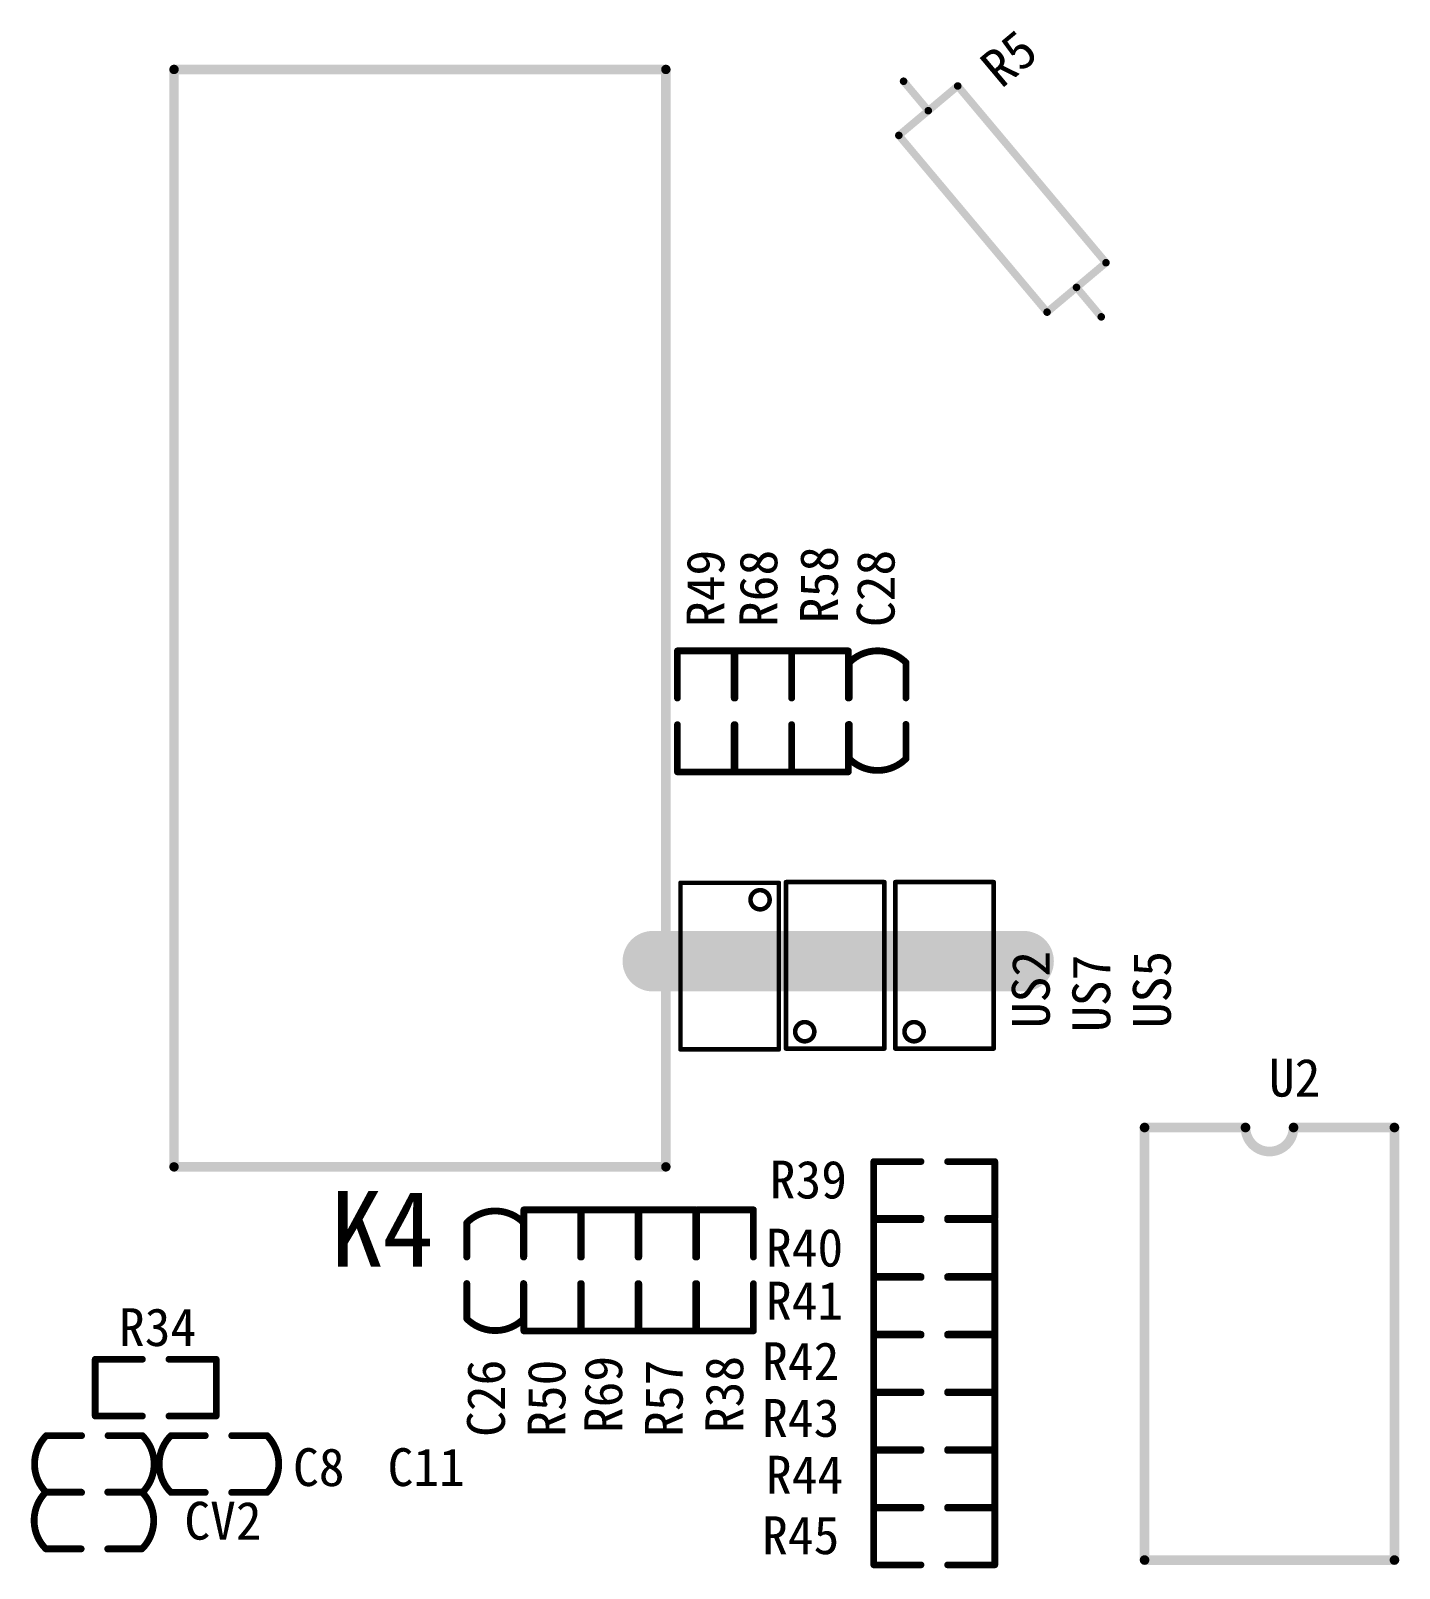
# Model space of a CAD drawing. Extents: x 761 to 1259, y 401 to 597.
# Drawn here: x 957.78 to 993.95, y 455.69 to 496.32 of the extents above; entities that cross this region are included whole.
import ezdxf

# ---------------------------------------------------------------- set-up
doc = ezdxf.new("R2010")
doc.units = 0
doc.header["$MEASUREMENT"] = 0
doc.layers.get('0').update_dxf_attribs({"linetype": 'CONTINUOUS'})
doc.layers.add('BOTTOMOVERLAY', color=7, linetype='CONTINUOUS')
doc.layers.add('KEEPOUTLAYER', color=6, linetype='CONTINUOUS')
doc.styles.get("Standard").update_dxf_attribs({"font": ''})
doc.styles.get('Standard').set_extended_font_data('SimSun')

# ---------------------------------------------------------------- blocks, each defined once
blk = doc.blocks.new('SSOP_EL3H7_B_34')
at = {"layer": 'BOTTOMOVERLAY', "const_width": 0.12}
for points in [[(-2.2, 1.3), (2.2, 1.3)], [(-2.2, 1.3), (-2.2, -1.3)], [(2.2, 1.3), (2.2, -1.3)], [(-2.2, -1.3), (2.2, -1.3)]]:
    blk.add_lwpolyline(points, dxfattribs=at)
at = {"layer": 'BOTTOMOVERLAY'}
for points, const_width in [([(-2.23, 1.3, 1), (-2.17, 1.3, 1)], 0.0599), ([(-2.23, 1.3, 1), (-2.17, 1.3, 1)], 0.0599), ([(2.17, 1.3, 1), (2.23, 1.3, 1)], 0.0599), ([(2.17, 1.3, 1), (2.23, 1.3, 1)], 0.0599), ([(-1.5, -0.805, 1), (-2.007, -0.805, 1)], 0.12), ([(-2.037, -0.805, 1), (-1.977, -0.805, 1)], 0.0599), ([(-1.53, -0.805, 1), (-1.47, -0.805, 1)], 0.0599), ([(-2.23, -1.3, 1), (-2.17, -1.3, 1)], 0.0599), ([(-2.23, -1.3, 1), (-2.17, -1.3, 1)], 0.0599), ([(2.17, -1.3, 1), (2.23, -1.3, 1)], 0.0599), ([(2.17, -1.3, 1), (2.23, -1.3, 1)], 0.0599)]:
    blk.add_lwpolyline(points, format="xyb", close=True, dxfattribs=dict(at, const_width=const_width))
blk = doc.blocks.new('SSOP_EL3H7_B_36')
at = {"layer": 'BOTTOMOVERLAY', "const_width": 0.12}
for points in [[(-2.2, 1.3), (2.2, 1.3)], [(-2.2, 1.3), (-2.2, -1.3)], [(2.2, 1.3), (2.2, -1.3)], [(-2.2, -1.3), (2.2, -1.3)]]:
    blk.add_lwpolyline(points, dxfattribs=at)
at = {"layer": 'BOTTOMOVERLAY'}
for points, const_width in [([(-2.23, 1.3, 1), (-2.17, 1.3, 1)], 0.0599), ([(-2.23, 1.3, 1), (-2.17, 1.3, 1)], 0.0599), ([(2.17, 1.3, 1), (2.23, 1.3, 1)], 0.0599), ([(2.17, 1.3, 1), (2.23, 1.3, 1)], 0.0599), ([(-1.5, -0.805, 1), (-2.007, -0.805, 1)], 0.12), ([(-2.037, -0.805, 1), (-1.977, -0.805, 1)], 0.0599), ([(-1.53, -0.805, 1), (-1.47, -0.805, 1)], 0.0599), ([(-2.23, -1.3, 1), (-2.17, -1.3, 1)], 0.0599), ([(-2.23, -1.3, 1), (-2.17, -1.3, 1)], 0.0599), ([(2.17, -1.3, 1), (2.23, -1.3, 1)], 0.0599), ([(2.17, -1.3, 1), (2.23, -1.3, 1)], 0.0599)]:
    blk.add_lwpolyline(points, format="xyb", close=True, dxfattribs=dict(at, const_width=const_width))
blk = doc.blocks.new('SSOP_EL3H7_B_38')
at = {"layer": 'BOTTOMOVERLAY', "const_width": 0.12}
for points in [[(2.2, 1.3), (-2.2, 1.3)], [(-2.2, -1.3), (-2.2, 1.3)], [(2.2, -1.3), (2.2, 1.3)], [(2.2, -1.3), (-2.2, -1.3)]]:
    blk.add_lwpolyline(points, dxfattribs=at)
at = {"layer": 'BOTTOMOVERLAY'}
for points, const_width in [([(-2.23, 1.3, 1), (-2.17, 1.3, 1)], 0.0599), ([(-2.23, 1.3, 1), (-2.17, 1.3, 1)], 0.0599), ([(2.17, 1.3, 1), (2.23, 1.3, 1)], 0.0599), ([(2.17, 1.3, 1), (2.23, 1.3, 1)], 0.0599), ([(-1.5, -0.805, 1), (-2.007, -0.805, 1)], 0.12), ([(-2.037, -0.805, 1), (-1.977, -0.805, 1)], 0.0599), ([(-1.53, -0.805, 1), (-1.47, -0.805, 1)], 0.0599), ([(-2.23, -1.3, 1), (-2.17, -1.3, 1)], 0.0599), ([(-2.23, -1.3, 1), (-2.17, -1.3, 1)], 0.0599), ([(2.17, -1.3, 1), (2.23, -1.3, 1)], 0.0599), ([(2.17, -1.3, 1), (2.23, -1.3, 1)], 0.0599)]:
    blk.add_lwpolyline(points, format="xyb", close=True, dxfattribs=dict(at, const_width=const_width))
blk = doc.blocks.new('SOL18_B_47')
at = {"layer": 'BOTTOMOVERLAY', "const_width": 0.254}
for points in [[(-3.302, -5.715), (-3.302, 5.715)], [(-3.302, 5.715), (-0.635, 5.715)], [(0.635, 5.715), (3.302, 5.715)], [(3.302, -5.715), (3.302, 5.715)], [(-3.302, -5.715), (3.302, -5.715)]]:
    blk.add_lwpolyline(points, dxfattribs=at)
at = {"layer": 'BOTTOMOVERLAY', "const_width": 0.127}
for points in [[(-3.3655, 5.715, 1), (-3.2385, 5.715, 1)], [(-3.3655, 5.715, 1), (-3.2385, 5.715, 1)], [(-0.6985, 5.715, 1), (-0.5715, 5.715, 1)], [(-0.6985, 5.715, 1), (-0.5715, 5.715, 1)], [(0.5715, 5.715, 1), (0.6985, 5.715, 1)], [(0.5715, 5.715, 1), (0.6985, 5.715, 1)], [(3.2385, 5.715, 1), (3.3655, 5.715, 1)], [(3.2385, 5.715, 1), (3.3655, 5.715, 1)], [(-3.3655, -5.715, 1), (-3.2385, -5.715, 1)], [(-3.3655, -5.715, 1), (-3.2385, -5.715, 1)], [(3.2385, -5.715, 1), (3.3655, -5.715, 1)], [(3.2385, -5.715, 1), (3.3655, -5.715, 1)]]:
    blk.add_lwpolyline(points, format="xyb", close=True, dxfattribs=at)
at = {"layer": 'BOTTOMOVERLAY', "const_width": 0.254}
blk.add_lwpolyline([(0.635, 5.715, -1), (-0.635, 5.715)], format="xyb", dxfattribs=at)
blk = doc.blocks.new('0603_B_66')
at = {"layer": 'BOTTOMOVERLAY', "const_width": 0.178}
for points in [[(-0.75, 1.6), (0.75, 1.6)], [(-0.75, 0.35), (-0.75, 1.6)], [(0.75, 0.35), (0.75, 1.6)], [(-0.75, -1.6), (-0.75, -0.35)], [(0.75, -1.6), (0.75, -0.35)], [(-0.75, -1.6), (0.75, -1.6)]]:
    blk.add_lwpolyline(points, dxfattribs=at)
at = {"layer": 'BOTTOMOVERLAY', "const_width": 0.0889}
for points in [[(-0.794, 1.6, 1), (-0.706, 1.6, 1)], [(-0.794, 1.6, 1), (-0.706, 1.6, 1)], [(0.706, 1.6, 1), (0.794, 1.6, 1)], [(0.706, 1.6, 1), (0.794, 1.6, 1)], [(-0.794, 0.35, 1), (-0.706, 0.35, 1)], [(0.706, 0.35, 1), (0.794, 0.35, 1)], [(-0.794, -0.35, 1), (-0.706, -0.35, 1)], [(0.706, -0.35, 1), (0.794, -0.35, 1)], [(-0.794, -1.6, 1), (-0.706, -1.6, 1)], [(-0.794, -1.6, 1), (-0.706, -1.6, 1)], [(0.706, -1.6, 1), (0.794, -1.6, 1)], [(0.706, -1.6, 1), (0.794, -1.6, 1)]]:
    blk.add_lwpolyline(points, format="xyb", close=True, dxfattribs=at)
blk = doc.blocks.new('0603_B_67')
at = {"layer": 'BOTTOMOVERLAY', "const_width": 0.178}
for points in [[(0.75, 1.6), (-0.75, 1.6)], [(-0.75, 0.35), (-0.75, 1.6)], [(0.75, 0.35), (0.75, 1.6)], [(-0.75, -1.6), (-0.75, -0.35)], [(0.75, -1.6), (0.75, -0.35)], [(0.75, -1.6), (-0.75, -1.6)]]:
    blk.add_lwpolyline(points, dxfattribs=at)
at = {"layer": 'BOTTOMOVERLAY', "const_width": 0.0889}
for points in [[(-0.794, 1.6, 1), (-0.706, 1.6, 1)], [(-0.794, 1.6, 1), (-0.706, 1.6, 1)], [(0.706, 1.6, 1), (0.794, 1.6, 1)], [(0.706, 1.6, 1), (0.794, 1.6, 1)], [(-0.794, 0.35, 1), (-0.706, 0.35, 1)], [(0.706, 0.35, 1), (0.794, 0.35, 1)], [(-0.794, -0.35, 1), (-0.706, -0.35, 1)], [(0.706, -0.35, 1), (0.794, -0.35, 1)], [(-0.794, -1.6, 1), (-0.706, -1.6, 1)], [(-0.794, -1.6, 1), (-0.706, -1.6, 1)], [(0.706, -1.6, 1), (0.794, -1.6, 1)], [(0.706, -1.6, 1), (0.794, -1.6, 1)]]:
    blk.add_lwpolyline(points, format="xyb", close=True, dxfattribs=at)
blk = doc.blocks.new('0603_B_77')
at = {"layer": 'BOTTOMOVERLAY', "const_width": 0.178}
for points in [[(0.75, 1.6), (-0.75, 1.6)], [(-0.75, 1.6), (-0.75, 0.35)], [(0.75, 1.6), (0.75, 0.35)], [(-0.75, -0.35), (-0.75, -1.6)], [(0.75, -0.35), (0.75, -1.6)], [(0.75, -1.6), (-0.75, -1.6)]]:
    blk.add_lwpolyline(points, dxfattribs=at)
at = {"layer": 'BOTTOMOVERLAY', "const_width": 0.0889}
for points in [[(-0.794, 1.6, 1), (-0.706, 1.6, 1)], [(-0.794, 1.6, 1), (-0.706, 1.6, 1)], [(0.706, 1.6, 1), (0.794, 1.6, 1)], [(0.706, 1.6, 1), (0.794, 1.6, 1)], [(-0.794, 0.35, 1), (-0.706, 0.35, 1)], [(0.706, 0.35, 1), (0.794, 0.35, 1)], [(-0.794, -0.35, 1), (-0.706, -0.35, 1)], [(0.706, -0.35, 1), (0.794, -0.35, 1)], [(-0.794, -1.6, 1), (-0.706, -1.6, 1)], [(-0.794, -1.6, 1), (-0.706, -1.6, 1)], [(0.706, -1.6, 1), (0.794, -1.6, 1)], [(0.706, -1.6, 1), (0.794, -1.6, 1)]]:
    blk.add_lwpolyline(points, format="xyb", close=True, dxfattribs=at)
blk = doc.blocks.new('0603_B_78')
at = {"layer": 'BOTTOMOVERLAY', "const_width": 0.178}
for points in [[(0.75, 1.6), (-0.75, 1.6)], [(-0.75, 1.6), (-0.75, 0.35)], [(0.75, 1.6), (0.75, 0.35)], [(-0.75, -0.35), (-0.75, -1.6)], [(0.75, -0.35), (0.75, -1.6)], [(0.75, -1.6), (-0.75, -1.6)]]:
    blk.add_lwpolyline(points, dxfattribs=at)
at = {"layer": 'BOTTOMOVERLAY', "const_width": 0.0889}
for points in [[(-0.794, 1.6, 1), (-0.706, 1.6, 1)], [(-0.794, 1.6, 1), (-0.706, 1.6, 1)], [(0.706, 1.6, 1), (0.794, 1.6, 1)], [(0.706, 1.6, 1), (0.794, 1.6, 1)], [(-0.794, 0.35, 1), (-0.706, 0.35, 1)], [(0.706, 0.35, 1), (0.794, 0.35, 1)], [(-0.794, -0.35, 1), (-0.706, -0.35, 1)], [(0.706, -0.35, 1), (0.794, -0.35, 1)], [(-0.794, -1.6, 1), (-0.706, -1.6, 1)], [(-0.794, -1.6, 1), (-0.706, -1.6, 1)], [(0.706, -1.6, 1), (0.794, -1.6, 1)], [(0.706, -1.6, 1), (0.794, -1.6, 1)]]:
    blk.add_lwpolyline(points, format="xyb", close=True, dxfattribs=at)
blk = doc.blocks.new('0603_B_83')
at = {"layer": 'BOTTOMOVERLAY', "const_width": 0.178}
for points in [[(-0.75, 1.6), (0.75, 1.6)], [(-0.75, 0.35), (-0.75, 1.6)], [(0.75, 0.35), (0.75, 1.6)], [(-0.75, -1.6), (-0.75, -0.35)], [(0.75, -1.6), (0.75, -0.35)], [(-0.75, -1.6), (0.75, -1.6)]]:
    blk.add_lwpolyline(points, dxfattribs=at)
at = {"layer": 'BOTTOMOVERLAY', "const_width": 0.0889}
for points in [[(-0.794, 1.6, 1), (-0.706, 1.6, 1)], [(-0.794, 1.6, 1), (-0.706, 1.6, 1)], [(0.706, 1.6, 1), (0.794, 1.6, 1)], [(0.706, 1.6, 1), (0.794, 1.6, 1)], [(-0.794, 0.35, 1), (-0.706, 0.35, 1)], [(0.706, 0.35, 1), (0.794, 0.35, 1)], [(-0.794, -0.35, 1), (-0.706, -0.35, 1)], [(0.706, -0.35, 1), (0.794, -0.35, 1)], [(-0.794, -1.6, 1), (-0.706, -1.6, 1)], [(-0.794, -1.6, 1), (-0.706, -1.6, 1)], [(0.706, -1.6, 1), (0.794, -1.6, 1)], [(0.706, -1.6, 1), (0.794, -1.6, 1)]]:
    blk.add_lwpolyline(points, format="xyb", close=True, dxfattribs=at)
blk = doc.blocks.new('0603_B_84')
at = {"layer": 'BOTTOMOVERLAY', "const_width": 0.178}
for points in [[(-0.75, 1.6), (0.75, 1.6)], [(-0.75, 1.6), (-0.75, 0.35)], [(0.75, 1.6), (0.75, 0.35)], [(-0.75, -0.35), (-0.75, -1.6)], [(0.75, -0.35), (0.75, -1.6)], [(-0.75, -1.6), (0.75, -1.6)]]:
    blk.add_lwpolyline(points, dxfattribs=at)
at = {"layer": 'BOTTOMOVERLAY', "const_width": 0.0889}
for points in [[(-0.794, 1.6, 1), (-0.706, 1.6, 1)], [(-0.794, 1.6, 1), (-0.706, 1.6, 1)], [(0.706, 1.6, 1), (0.794, 1.6, 1)], [(0.706, 1.6, 1), (0.794, 1.6, 1)], [(-0.794, 0.35, 1), (-0.706, 0.35, 1)], [(0.706, 0.35, 1), (0.794, 0.35, 1)], [(-0.794, -0.35, 1), (-0.706, -0.35, 1)], [(0.706, -0.35, 1), (0.794, -0.35, 1)], [(-0.794, -1.6, 1), (-0.706, -1.6, 1)], [(-0.794, -1.6, 1), (-0.706, -1.6, 1)], [(0.706, -1.6, 1), (0.794, -1.6, 1)], [(0.706, -1.6, 1), (0.794, -1.6, 1)]]:
    blk.add_lwpolyline(points, format="xyb", close=True, dxfattribs=at)
blk = doc.blocks.new('0603_B_87')
at = {"layer": 'BOTTOMOVERLAY', "const_width": 0.178}
for points in [[(-0.75, 1.6), (0.75, 1.6)], [(-0.75, 1.6), (-0.75, 0.35)], [(0.75, 1.6), (0.75, 0.35)], [(-0.75, -0.35), (-0.75, -1.6)], [(0.75, -0.35), (0.75, -1.6)], [(-0.75, -1.6), (0.75, -1.6)]]:
    blk.add_lwpolyline(points, dxfattribs=at)
at = {"layer": 'BOTTOMOVERLAY', "const_width": 0.0889}
for points in [[(-0.794, 1.6, 1), (-0.706, 1.6, 1)], [(-0.794, 1.6, 1), (-0.706, 1.6, 1)], [(0.706, 1.6, 1), (0.794, 1.6, 1)], [(0.706, 1.6, 1), (0.794, 1.6, 1)], [(-0.794, 0.35, 1), (-0.706, 0.35, 1)], [(0.706, 0.35, 1), (0.794, 0.35, 1)], [(-0.794, -0.35, 1), (-0.706, -0.35, 1)], [(0.706, -0.35, 1), (0.794, -0.35, 1)], [(-0.794, -1.6, 1), (-0.706, -1.6, 1)], [(-0.794, -1.6, 1), (-0.706, -1.6, 1)], [(0.706, -1.6, 1), (0.794, -1.6, 1)], [(0.706, -1.6, 1), (0.794, -1.6, 1)]]:
    blk.add_lwpolyline(points, format="xyb", close=True, dxfattribs=at)
blk = doc.blocks.new('0603_B_88')
at = {"layer": 'BOTTOMOVERLAY', "const_width": 0.178}
for points in [[(-0.75, 1.6), (0.75, 1.6)], [(-0.75, 1.6), (-0.75, 0.35)], [(0.75, 1.6), (0.75, 0.35)], [(-0.75, -0.35), (-0.75, -1.6)], [(0.75, -0.35), (0.75, -1.6)], [(-0.75, -1.6), (0.75, -1.6)]]:
    blk.add_lwpolyline(points, dxfattribs=at)
at = {"layer": 'BOTTOMOVERLAY', "const_width": 0.0889}
for points in [[(-0.794, 1.6, 1), (-0.706, 1.6, 1)], [(-0.794, 1.6, 1), (-0.706, 1.6, 1)], [(0.706, 1.6, 1), (0.794, 1.6, 1)], [(0.706, 1.6, 1), (0.794, 1.6, 1)], [(-0.794, 0.35, 1), (-0.706, 0.35, 1)], [(0.706, 0.35, 1), (0.794, 0.35, 1)], [(-0.794, -0.35, 1), (-0.706, -0.35, 1)], [(0.706, -0.35, 1), (0.794, -0.35, 1)], [(-0.794, -1.6, 1), (-0.706, -1.6, 1)], [(-0.794, -1.6, 1), (-0.706, -1.6, 1)], [(0.706, -1.6, 1), (0.794, -1.6, 1)], [(0.706, -1.6, 1), (0.794, -1.6, 1)]]:
    blk.add_lwpolyline(points, format="xyb", close=True, dxfattribs=at)
blk = doc.blocks.new('0603_B_89')
at = {"layer": 'BOTTOMOVERLAY', "const_width": 0.178}
for points in [[(-0.75, 1.6), (0.75, 1.6)], [(-0.75, 1.6), (-0.75, 0.35)], [(0.75, 1.6), (0.75, 0.35)], [(-0.75, -0.35), (-0.75, -1.6)], [(0.75, -0.35), (0.75, -1.6)], [(-0.75, -1.6), (0.75, -1.6)]]:
    blk.add_lwpolyline(points, dxfattribs=at)
at = {"layer": 'BOTTOMOVERLAY', "const_width": 0.0889}
for points in [[(-0.794, 1.6, 1), (-0.706, 1.6, 1)], [(-0.794, 1.6, 1), (-0.706, 1.6, 1)], [(0.706, 1.6, 1), (0.794, 1.6, 1)], [(0.706, 1.6, 1), (0.794, 1.6, 1)], [(-0.794, 0.35, 1), (-0.706, 0.35, 1)], [(0.706, 0.35, 1), (0.794, 0.35, 1)], [(-0.794, -0.35, 1), (-0.706, -0.35, 1)], [(0.706, -0.35, 1), (0.794, -0.35, 1)], [(-0.794, -1.6, 1), (-0.706, -1.6, 1)], [(-0.794, -1.6, 1), (-0.706, -1.6, 1)], [(0.706, -1.6, 1), (0.794, -1.6, 1)], [(0.706, -1.6, 1), (0.794, -1.6, 1)]]:
    blk.add_lwpolyline(points, format="xyb", close=True, dxfattribs=at)
blk = doc.blocks.new('0603_B_90')
at = {"layer": 'BOTTOMOVERLAY', "const_width": 0.178}
for points in [[(-0.75, 1.6), (0.75, 1.6)], [(-0.75, 1.6), (-0.75, 0.35)], [(0.75, 1.6), (0.75, 0.35)], [(-0.75, -0.35), (-0.75, -1.6)], [(0.75, -0.35), (0.75, -1.6)], [(-0.75, -1.6), (0.75, -1.6)]]:
    blk.add_lwpolyline(points, dxfattribs=at)
at = {"layer": 'BOTTOMOVERLAY', "const_width": 0.0889}
for points in [[(-0.794, 1.6, 1), (-0.706, 1.6, 1)], [(-0.794, 1.6, 1), (-0.706, 1.6, 1)], [(0.706, 1.6, 1), (0.794, 1.6, 1)], [(0.706, 1.6, 1), (0.794, 1.6, 1)], [(-0.794, 0.35, 1), (-0.706, 0.35, 1)], [(0.706, 0.35, 1), (0.794, 0.35, 1)], [(-0.794, -0.35, 1), (-0.706, -0.35, 1)], [(0.706, -0.35, 1), (0.794, -0.35, 1)], [(-0.794, -1.6, 1), (-0.706, -1.6, 1)], [(-0.794, -1.6, 1), (-0.706, -1.6, 1)], [(0.706, -1.6, 1), (0.794, -1.6, 1)], [(0.706, -1.6, 1), (0.794, -1.6, 1)]]:
    blk.add_lwpolyline(points, format="xyb", close=True, dxfattribs=at)
blk = doc.blocks.new('0603_B_91')
at = {"layer": 'BOTTOMOVERLAY', "const_width": 0.178}
for points in [[(-0.75, 1.6), (0.75, 1.6)], [(-0.75, 1.6), (-0.75, 0.35)], [(0.75, 1.6), (0.75, 0.35)], [(-0.75, -0.35), (-0.75, -1.6)], [(0.75, -0.35), (0.75, -1.6)], [(-0.75, -1.6), (0.75, -1.6)]]:
    blk.add_lwpolyline(points, dxfattribs=at)
at = {"layer": 'BOTTOMOVERLAY', "const_width": 0.0889}
for points in [[(-0.794, 1.6, 1), (-0.706, 1.6, 1)], [(-0.794, 1.6, 1), (-0.706, 1.6, 1)], [(0.706, 1.6, 1), (0.794, 1.6, 1)], [(0.706, 1.6, 1), (0.794, 1.6, 1)], [(-0.794, 0.35, 1), (-0.706, 0.35, 1)], [(0.706, 0.35, 1), (0.794, 0.35, 1)], [(-0.794, -0.35, 1), (-0.706, -0.35, 1)], [(0.706, -0.35, 1), (0.794, -0.35, 1)], [(-0.794, -1.6, 1), (-0.706, -1.6, 1)], [(-0.794, -1.6, 1), (-0.706, -1.6, 1)], [(0.706, -1.6, 1), (0.794, -1.6, 1)], [(0.706, -1.6, 1), (0.794, -1.6, 1)]]:
    blk.add_lwpolyline(points, format="xyb", close=True, dxfattribs=at)
blk = doc.blocks.new('0603_B_92')
at = {"layer": 'BOTTOMOVERLAY', "const_width": 0.178}
for points in [[(-0.75, 1.6), (0.75, 1.6)], [(-0.75, 1.6), (-0.75, 0.35)], [(0.75, 1.6), (0.75, 0.35)], [(-0.75, -0.35), (-0.75, -1.6)], [(0.75, -0.35), (0.75, -1.6)], [(-0.75, -1.6), (0.75, -1.6)]]:
    blk.add_lwpolyline(points, dxfattribs=at)
at = {"layer": 'BOTTOMOVERLAY', "const_width": 0.0889}
for points in [[(-0.794, 1.6, 1), (-0.706, 1.6, 1)], [(-0.794, 1.6, 1), (-0.706, 1.6, 1)], [(0.706, 1.6, 1), (0.794, 1.6, 1)], [(0.706, 1.6, 1), (0.794, 1.6, 1)], [(-0.794, 0.35, 1), (-0.706, 0.35, 1)], [(0.706, 0.35, 1), (0.794, 0.35, 1)], [(-0.794, -0.35, 1), (-0.706, -0.35, 1)], [(0.706, -0.35, 1), (0.794, -0.35, 1)], [(-0.794, -1.6, 1), (-0.706, -1.6, 1)], [(-0.794, -1.6, 1), (-0.706, -1.6, 1)], [(0.706, -1.6, 1), (0.794, -1.6, 1)], [(0.706, -1.6, 1), (0.794, -1.6, 1)]]:
    blk.add_lwpolyline(points, format="xyb", close=True, dxfattribs=at)
blk = doc.blocks.new('0603_B_93')
at = {"layer": 'BOTTOMOVERLAY', "const_width": 0.178}
for points in [[(-0.75, 1.6), (0.75, 1.6)], [(-0.75, 0.35), (-0.75, 1.6)], [(0.75, 0.35), (0.75, 1.6)], [(-0.75, -1.6), (-0.75, -0.35)], [(0.75, -1.6), (0.75, -0.35)], [(-0.75, -1.6), (0.75, -1.6)]]:
    blk.add_lwpolyline(points, dxfattribs=at)
at = {"layer": 'BOTTOMOVERLAY', "const_width": 0.0889}
for points in [[(-0.794, 1.6, 1), (-0.706, 1.6, 1)], [(-0.794, 1.6, 1), (-0.706, 1.6, 1)], [(0.706, 1.6, 1), (0.794, 1.6, 1)], [(0.706, 1.6, 1), (0.794, 1.6, 1)], [(-0.794, 0.35, 1), (-0.706, 0.35, 1)], [(0.706, 0.35, 1), (0.794, 0.35, 1)], [(-0.794, -0.35, 1), (-0.706, -0.35, 1)], [(0.706, -0.35, 1), (0.794, -0.35, 1)], [(-0.794, -1.6, 1), (-0.706, -1.6, 1)], [(-0.794, -1.6, 1), (-0.706, -1.6, 1)], [(0.706, -1.6, 1), (0.794, -1.6, 1)], [(0.706, -1.6, 1), (0.794, -1.6, 1)]]:
    blk.add_lwpolyline(points, format="xyb", close=True, dxfattribs=at)
blk = doc.blocks.new('0603_B_94')
at = {"layer": 'BOTTOMOVERLAY', "const_width": 0.178}
for points in [[(-0.75, 1.6), (0.75, 1.6)], [(-0.75, 0.35), (-0.75, 1.6)], [(0.75, 0.35), (0.75, 1.6)], [(-0.75, -1.6), (-0.75, -0.35)], [(0.75, -1.6), (0.75, -0.35)], [(-0.75, -1.6), (0.75, -1.6)]]:
    blk.add_lwpolyline(points, dxfattribs=at)
at = {"layer": 'BOTTOMOVERLAY', "const_width": 0.0889}
for points in [[(-0.794, 1.6, 1), (-0.706, 1.6, 1)], [(-0.794, 1.6, 1), (-0.706, 1.6, 1)], [(0.706, 1.6, 1), (0.794, 1.6, 1)], [(0.706, 1.6, 1), (0.794, 1.6, 1)], [(-0.794, 0.35, 1), (-0.706, 0.35, 1)], [(0.706, 0.35, 1), (0.794, 0.35, 1)], [(-0.794, -0.35, 1), (-0.706, -0.35, 1)], [(0.706, -0.35, 1), (0.794, -0.35, 1)], [(-0.794, -1.6, 1), (-0.706, -1.6, 1)], [(-0.794, -1.6, 1), (-0.706, -1.6, 1)], [(0.706, -1.6, 1), (0.794, -1.6, 1)], [(0.706, -1.6, 1), (0.794, -1.6, 1)]]:
    blk.add_lwpolyline(points, format="xyb", close=True, dxfattribs=at)
blk = doc.blocks.new('0603_B_97')
at = {"layer": 'BOTTOMOVERLAY', "const_width": 0.178}
for points in [[(-0.75, 1.6), (0.75, 1.6)], [(-0.75, 1.6), (-0.75, 0.35)], [(0.75, 1.6), (0.75, 0.35)], [(-0.75, -0.35), (-0.75, -1.6)], [(0.75, -0.35), (0.75, -1.6)], [(-0.75, -1.6), (0.75, -1.6)]]:
    blk.add_lwpolyline(points, dxfattribs=at)
at = {"layer": 'BOTTOMOVERLAY', "const_width": 0.0889}
for points in [[(-0.794, 1.6, 1), (-0.706, 1.6, 1)], [(-0.794, 1.6, 1), (-0.706, 1.6, 1)], [(0.706, 1.6, 1), (0.794, 1.6, 1)], [(0.706, 1.6, 1), (0.794, 1.6, 1)], [(-0.794, 0.35, 1), (-0.706, 0.35, 1)], [(0.706, 0.35, 1), (0.794, 0.35, 1)], [(-0.794, -0.35, 1), (-0.706, -0.35, 1)], [(0.706, -0.35, 1), (0.794, -0.35, 1)], [(-0.794, -1.6, 1), (-0.706, -1.6, 1)], [(-0.794, -1.6, 1), (-0.706, -1.6, 1)], [(0.706, -1.6, 1), (0.794, -1.6, 1)], [(0.706, -1.6, 1), (0.794, -1.6, 1)]]:
    blk.add_lwpolyline(points, format="xyb", close=True, dxfattribs=at)
blk = doc.blocks.new('AXIAL_0_4_____2_B_124')
at = {"layer": 'BOTTOMOVERLAY', "const_width": 0.2}
for points in [[(-3.048, 1.016), (3.048, 1.016)], [(-3.048, -1.016), (-3.048, 1.016)], [(3.048, -1.016), (3.048, 1.016)], [(-4.064, 0), (-3.048, 0)], [(3.048, 0), (4.064, 0)], [(-3.048, -1.016), (3.048, -1.016)]]:
    blk.add_lwpolyline(points, dxfattribs=at)
at = {"layer": 'BOTTOMOVERLAY', "const_width": 0.1}
for points in [[(-3.098, 1.016, 1), (-2.998, 1.016, 1)], [(-3.098, 1.016, 1), (-2.998, 1.016, 1)], [(2.998, 1.016, 1), (3.098, 1.016, 1)], [(2.998, 1.016, 1), (3.098, 1.016, 1)], [(-4.114, 0, 1), (-4.014, 0, 1)], [(-3.098, 0, 1), (-2.998, 0, 1)], [(2.998, 0, 1), (3.098, 0, 1)], [(4.014, 0, 1), (4.114, 0, 1)], [(-3.098, -1.016, 1), (-2.998, -1.016, 1)], [(-3.098, -1.016, 1), (-2.998, -1.016, 1)], [(2.998, -1.016, 1), (3.098, -1.016, 1)], [(2.998, -1.016, 1), (3.098, -1.016, 1)]]:
    blk.add_lwpolyline(points, format="xyb", close=True, dxfattribs=at)
blk = doc.blocks.new('___4_B_149')
at = {"layer": 'BOTTOMOVERLAY', "const_width": 0.25}
for points in [[(-6.5, 14.55), (-6.5, -14.45)], [(6.5, 14.55), (-6.5, 14.55)], [(6.5, 14.55), (6.5, -14.45)], [(6.5, -14.45), (-6.5, -14.45)]]:
    blk.add_lwpolyline(points, dxfattribs=at)
at = {"layer": 'BOTTOMOVERLAY', "const_width": 0.125}
for points in [[(-6.562, 14.55, 1), (-6.438, 14.55, 1)], [(-6.562, 14.55, 1), (-6.438, 14.55, 1)], [(6.438, 14.55, 1), (6.562, 14.55, 1)], [(6.438, 14.55, 1), (6.562, 14.55, 1)], [(-6.562, -14.45, 1), (-6.438, -14.45, 1)], [(-6.562, -14.45, 1), (-6.438, -14.45, 1)], [(6.438, -14.45, 1), (6.562, -14.45, 1)], [(6.438, -14.45, 1), (6.562, -14.45, 1)]]:
    blk.add_lwpolyline(points, format="xyb", close=True, dxfattribs=at)
blk = doc.blocks.new('0603C_B_175')
at = {"layer": 'BOTTOMOVERLAY', "const_width": 0.18}
for points in [[(-0.75, 1.257, -0.414214), (0.75, 1.257)], [(0.75, -1.283, -0.414214), (-0.75, -1.283)]]:
    blk.add_lwpolyline(points, format="xyb", dxfattribs=at)
for points in [[(-0.75, 1.257), (-0.75, 0.35)], [(0.75, 1.257), (0.75, 0.35)], [(-0.75, -0.35), (-0.75, -1.283)], [(0.75, -0.35), (0.75, -1.283)]]:
    blk.add_lwpolyline(points, dxfattribs=at)
at = {"layer": 'BOTTOMOVERLAY', "const_width": 0.09}
for points in [[(-0.795, 1.257, 1), (-0.705, 1.257, 1)], [(-0.795, 1.257, 1), (-0.705, 1.257, 1)], [(0.705, 1.257, 1), (0.795, 1.257, 1)], [(0.705, 1.257, 1), (0.795, 1.257, 1)], [(-0.795, 0.35, 1), (-0.705, 0.35, 1)], [(0.705, 0.35, 1), (0.795, 0.35, 1)], [(-0.795, -0.35, 1), (-0.705, -0.35, 1)], [(0.705, -0.35, 1), (0.795, -0.35, 1)], [(-0.795, -1.283, 1), (-0.705, -1.283, 1)], [(-0.795, -1.283, 1), (-0.705, -1.283, 1)], [(0.705, -1.283, 1), (0.795, -1.283, 1)], [(0.705, -1.283, 1), (0.795, -1.283, 1)]]:
    blk.add_lwpolyline(points, format="xyb", close=True, dxfattribs=at)
blk = doc.blocks.new('0603C_B_177')
at = {"layer": 'BOTTOMOVERLAY', "const_width": 0.18}
for points in [[(-0.75, 1.257, -0.414214), (0.75, 1.257)], [(0.75, -1.283, -0.414214), (-0.75, -1.283)]]:
    blk.add_lwpolyline(points, format="xyb", dxfattribs=at)
for points in [[(-0.75, 0.35), (-0.75, 1.257)], [(0.75, 0.35), (0.75, 1.257)], [(-0.75, -1.283), (-0.75, -0.35)], [(0.75, -1.283), (0.75, -0.35)]]:
    blk.add_lwpolyline(points, dxfattribs=at)
at = {"layer": 'BOTTOMOVERLAY', "const_width": 0.09}
for points in [[(-0.795, 1.257, 1), (-0.705, 1.257, 1)], [(-0.795, 1.257, 1), (-0.705, 1.257, 1)], [(0.705, 1.257, 1), (0.795, 1.257, 1)], [(0.705, 1.257, 1), (0.795, 1.257, 1)], [(-0.795, 0.35, 1), (-0.705, 0.35, 1)], [(0.705, 0.35, 1), (0.795, 0.35, 1)], [(-0.795, -0.35, 1), (-0.705, -0.35, 1)], [(0.705, -0.35, 1), (0.795, -0.35, 1)], [(-0.795, -1.283, 1), (-0.705, -1.283, 1)], [(-0.795, -1.283, 1), (-0.705, -1.283, 1)], [(0.705, -1.283, 1), (0.795, -1.283, 1)], [(0.705, -1.283, 1), (0.795, -1.283, 1)]]:
    blk.add_lwpolyline(points, format="xyb", close=True, dxfattribs=at)
blk = doc.blocks.new('0603C_B_191')
at = {"layer": 'BOTTOMOVERLAY', "const_width": 0.18}
for points in [[(-0.75, 1.257, -0.414214), (0.75, 1.257)], [(0.75, -1.283, -0.414214), (-0.75, -1.283)]]:
    blk.add_lwpolyline(points, format="xyb", dxfattribs=at)
for points in [[(-0.75, 1.257), (-0.75, 0.35)], [(0.75, 1.257), (0.75, 0.35)], [(-0.75, -0.35), (-0.75, -1.283)], [(0.75, -0.35), (0.75, -1.283)]]:
    blk.add_lwpolyline(points, dxfattribs=at)
at = {"layer": 'BOTTOMOVERLAY', "const_width": 0.09}
for points in [[(-0.795, 1.257, 1), (-0.705, 1.257, 1)], [(-0.795, 1.257, 1), (-0.705, 1.257, 1)], [(0.705, 1.257, 1), (0.795, 1.257, 1)], [(0.705, 1.257, 1), (0.795, 1.257, 1)], [(-0.795, 0.35, 1), (-0.705, 0.35, 1)], [(0.705, 0.35, 1), (0.795, 0.35, 1)], [(-0.795, -0.35, 1), (-0.705, -0.35, 1)], [(0.705, -0.35, 1), (0.795, -0.35, 1)], [(-0.795, -1.283, 1), (-0.705, -1.283, 1)], [(-0.795, -1.283, 1), (-0.705, -1.283, 1)], [(0.705, -1.283, 1), (0.795, -1.283, 1)], [(0.705, -1.283, 1), (0.795, -1.283, 1)]]:
    blk.add_lwpolyline(points, format="xyb", close=True, dxfattribs=at)
blk = doc.blocks.new('0603C_B_194')
at = {"layer": 'BOTTOMOVERLAY', "const_width": 0.18}
for points in [[(-0.75, 1.257, -0.414214), (0.75, 1.257)], [(0.75, -1.283, -0.414214), (-0.75, -1.283)]]:
    blk.add_lwpolyline(points, format="xyb", dxfattribs=at)
for points in [[(-0.75, 1.257), (-0.75, 0.35)], [(0.75, 1.257), (0.75, 0.35)], [(-0.75, -0.35), (-0.75, -1.283)], [(0.75, -0.35), (0.75, -1.283)]]:
    blk.add_lwpolyline(points, dxfattribs=at)
at = {"layer": 'BOTTOMOVERLAY', "const_width": 0.09}
for points in [[(-0.795, 1.257, 1), (-0.705, 1.257, 1)], [(-0.795, 1.257, 1), (-0.705, 1.257, 1)], [(0.705, 1.257, 1), (0.795, 1.257, 1)], [(0.705, 1.257, 1), (0.795, 1.257, 1)], [(-0.795, 0.35, 1), (-0.705, 0.35, 1)], [(0.705, 0.35, 1), (0.795, 0.35, 1)], [(-0.795, -0.35, 1), (-0.705, -0.35, 1)], [(0.705, -0.35, 1), (0.795, -0.35, 1)], [(-0.795, -1.283, 1), (-0.705, -1.283, 1)], [(-0.795, -1.283, 1), (-0.705, -1.283, 1)], [(0.705, -1.283, 1), (0.795, -1.283, 1)], [(0.705, -1.283, 1), (0.795, -1.283, 1)]]:
    blk.add_lwpolyline(points, format="xyb", close=True, dxfattribs=at)
blk = doc.blocks.new('0603C_B_203')
at = {"layer": 'BOTTOMOVERLAY', "const_width": 0.18}
for points in [[(-0.75, 1.257, -0.414214), (0.75, 1.257)], [(0.75, -1.283, -0.414214), (-0.75, -1.283)]]:
    blk.add_lwpolyline(points, format="xyb", dxfattribs=at)
for points in [[(-0.75, 0.35), (-0.75, 1.257)], [(0.75, 0.35), (0.75, 1.257)], [(-0.75, -1.283), (-0.75, -0.35)], [(0.75, -1.283), (0.75, -0.35)]]:
    blk.add_lwpolyline(points, dxfattribs=at)
at = {"layer": 'BOTTOMOVERLAY', "const_width": 0.09}
for points in [[(-0.795, 1.257, 1), (-0.705, 1.257, 1)], [(-0.795, 1.257, 1), (-0.705, 1.257, 1)], [(0.705, 1.257, 1), (0.795, 1.257, 1)], [(0.705, 1.257, 1), (0.795, 1.257, 1)], [(-0.795, 0.35, 1), (-0.705, 0.35, 1)], [(0.705, 0.35, 1), (0.795, 0.35, 1)], [(-0.795, -0.35, 1), (-0.705, -0.35, 1)], [(0.705, -0.35, 1), (0.795, -0.35, 1)], [(-0.795, -1.283, 1), (-0.705, -1.283, 1)], [(-0.795, -1.283, 1), (-0.705, -1.283, 1)], [(0.705, -1.283, 1), (0.795, -1.283, 1)], [(0.705, -1.283, 1), (0.795, -1.283, 1)]]:
    blk.add_lwpolyline(points, format="xyb", close=True, dxfattribs=at)

msp = doc.modelspace()

# ---------------------------------------------------------------- linework, layer by layer
at = {"layer": 'KEEPOUTLAYER', "const_width": 1.6}
msp.add_lwpolyline([(984.019, 471.73), (974.219, 471.73)], dxfattribs=at)
at = {"layer": 'KEEPOUTLAYER', "const_width": 0.8}
for points in [[(974.619, 471.73, -1), (973.819, 471.73, -1)], [(984.419, 471.73, -1), (983.619, 471.73, -1)]]:
    msp.add_lwpolyline(points, format="xyb", close=True, dxfattribs=at)

# ---------------------------------------------------------------- block references
at = {"xscale": -1}
for name, p, rotation in [('AXIAL_0_4_____2_B_124', (983.459, 491.87), 130.0000000000026), ('___4_B_149', (968.064, 480.845), 180), ('0603C_B_175', (980.16, 478.338), 180), ('SSOP_EL3H7_B_38', (976.249, 471.6), 90), ('SSOP_EL3H7_B_34', (979.039, 471.62), 270), ('SSOP_EL3H7_B_36', (981.929, 471.62), 270), ('0603_B_93', (981.659, 465.685), 270), ('0603_B_83', (971.559, 463.56), 180), ('0603_B_66', (973.079, 463.56), 180), ('0603_B_78', (974.599, 463.56), 180), ('0603_B_92', (981.659, 464.147), 270), ('0603_B_91', (981.659, 462.623), 270), ('0603_B_90', (981.659, 461.099), 270), ('0603_B_97', (961.079, 460.46), 270), ('0603_B_89', (981.659, 459.575), 270), ('0603C_B_194', (959.47, 458.442), 270), ('0603C_B_191', (962.738, 458.442), 90), ('0603_B_88', (981.659, 458.051), 270), ('0603C_B_203', (959.459, 456.95), 270), ('0603_B_87', (981.659, 456.527), 270)]:
    msp.add_blockref(name, p, dxfattribs=dict(at, rotation=rotation))
for name, p in [('0603_B_84', (975.619, 478.332)), ('0603_B_67', (977.139, 478.332)), ('0603_B_77', (978.636, 478.332)), ('SOL18_B_47', (990.519, 461.62)), ('0603C_B_177', (970.052, 463.562)), ('0603_B_94', (976.129, 463.56))]:
    msp.add_blockref(name, p, dxfattribs=at)

# ---------------------------------------------------------------- texts
at = {"layer": 'BOTTOMOVERLAY'}
for s, rotation, p in [('R5', 40, (983.429, 494.769)), ('R49', 90, (976.109, 480.56)), ('R68', 90, (977.509, 480.56)), ('R58', 90, (979.109, 480.66)), ('C28', 90, (980.609, 480.56)), ('US2', 90, (984.709, 469.96)), ('US7', 90, (986.309, 469.86)), ('US5', 90, (987.909, 469.96)), ('R69', 90, (973.409, 459.26)), ('R38', 90, (976.609, 459.26)), ('C26', 90, (970.309, 459.16)), ('R50', 90, (971.909, 459.16)), ('R57', 90, (975.009, 459.16))]:
    msp.add_text(s, height=1, rotation=rotation, dxfattribs=at).set_placement(p)
for s, height, p in [('U2', 1, (990.504, 468.152)), ('R39', 1, (977.309, 465.46)), ('K4', 2, (965.709, 463.66)), ('R40', 1, (977.209, 463.66)), ('R41', 1, (977.209, 462.26)), ('R34', 1, (960.109, 461.56)), ('R42', 1, (977.109, 460.66)), ('R43', 1, (977.109, 459.16)), ('C8', 1, (964.709, 457.86)), ('C11', 1, (967.209, 457.86)), ('R44', 1, (977.209, 457.66)), ('CV2', 1, (961.837, 456.444)), ('R45', 1, (977.109, 456.06))]:
    msp.add_text(s, height=height, dxfattribs=at).set_placement(p)

doc.saveas('drawing.dxf')
